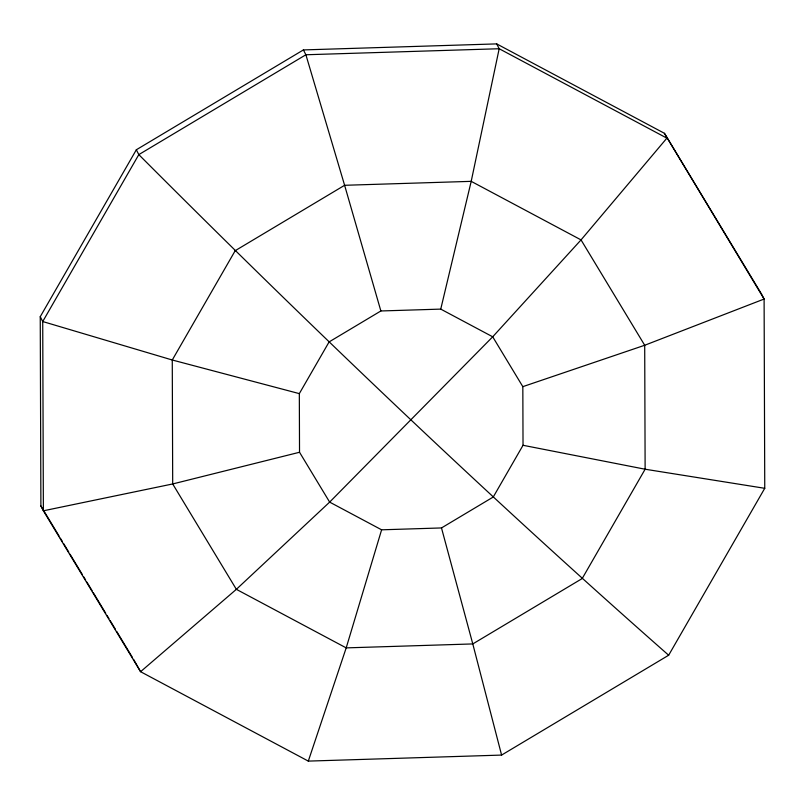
<?xml version="1.0" encoding="UTF-8"?>
<svg xmlns="http://www.w3.org/2000/svg" width="805" height="805" viewBox="0 0 805 805"><rect width="100%" height="100%" fill="white"/><g stroke="black" fill="none" stroke-linecap="round" stroke-linejoin="round"><path stroke-width="1.21" d="M440.748 309.11L492.71 336.802L522.827 386.652L523.029 445.286L493.254 497.007L441.492 527.939L381.61 529.811L329.648 502.109L299.53 452.259L299.329 393.625L329.104 341.914L380.866 310.972L440.748 309.11L471.197 181.346L499.181 48.733L496.695 43.893L303.404 49.92L136.337 149.77L40.25 316.697L40.894 505.963L43.379 510.803L140.583 671.702L308.305 761.107L501.596 755.08L668.663 655.23L764.75 488.303L764.106 299.037L761.621 294.197L664.417 133.298L496.695 43.893M381.61 529.811L346.2 647.884L308.305 761.107M522.827 386.652L644.704 345.265L764.106 299.037L664.417 133.298M299.53 452.259L172.693 483.956L43.379 510.803L42.725 321.537L40.25 316.697M764.75 488.303L645.127 469.224L523.029 445.286M299.329 393.625L172.27 360.006L42.725 321.537L138.812 154.62L305.89 54.76L499.181 48.733L666.892 138.148L581.039 239.9L492.71 336.802L329.648 502.109L236.358 589.33L140.583 671.702L133.57 659.345M668.663 655.23C486.21 494.683 310.438 326.639 138.812 154.62L136.337 149.77M40.894 505.963L59.047 535.999M60.335 538.143L62.287 541.363M63.575 543.506L68.767 552.089M70.055 554.232L82.372 574.609M83.67 576.752L85.612 579.972M86.91 582.116L92.092 590.699M93.39 592.842L105.707 613.229M106.995 615.372L108.947 618.582M110.235 620.736L115.427 629.309M116.715 631.462L132.272 657.202M303.404 49.92L305.89 54.76L344.61 185.291L380.866 310.972M441.492 527.939L472.787 643.93L501.596 755.08M235.201 250.687L172.27 360.006L172.693 483.956L236.358 589.33L346.2 647.884L472.787 643.93L582.196 578.543L645.127 469.224L644.704 345.265L581.039 239.9L471.197 181.346L344.61 185.291L235.201 250.687"/></g></svg>
